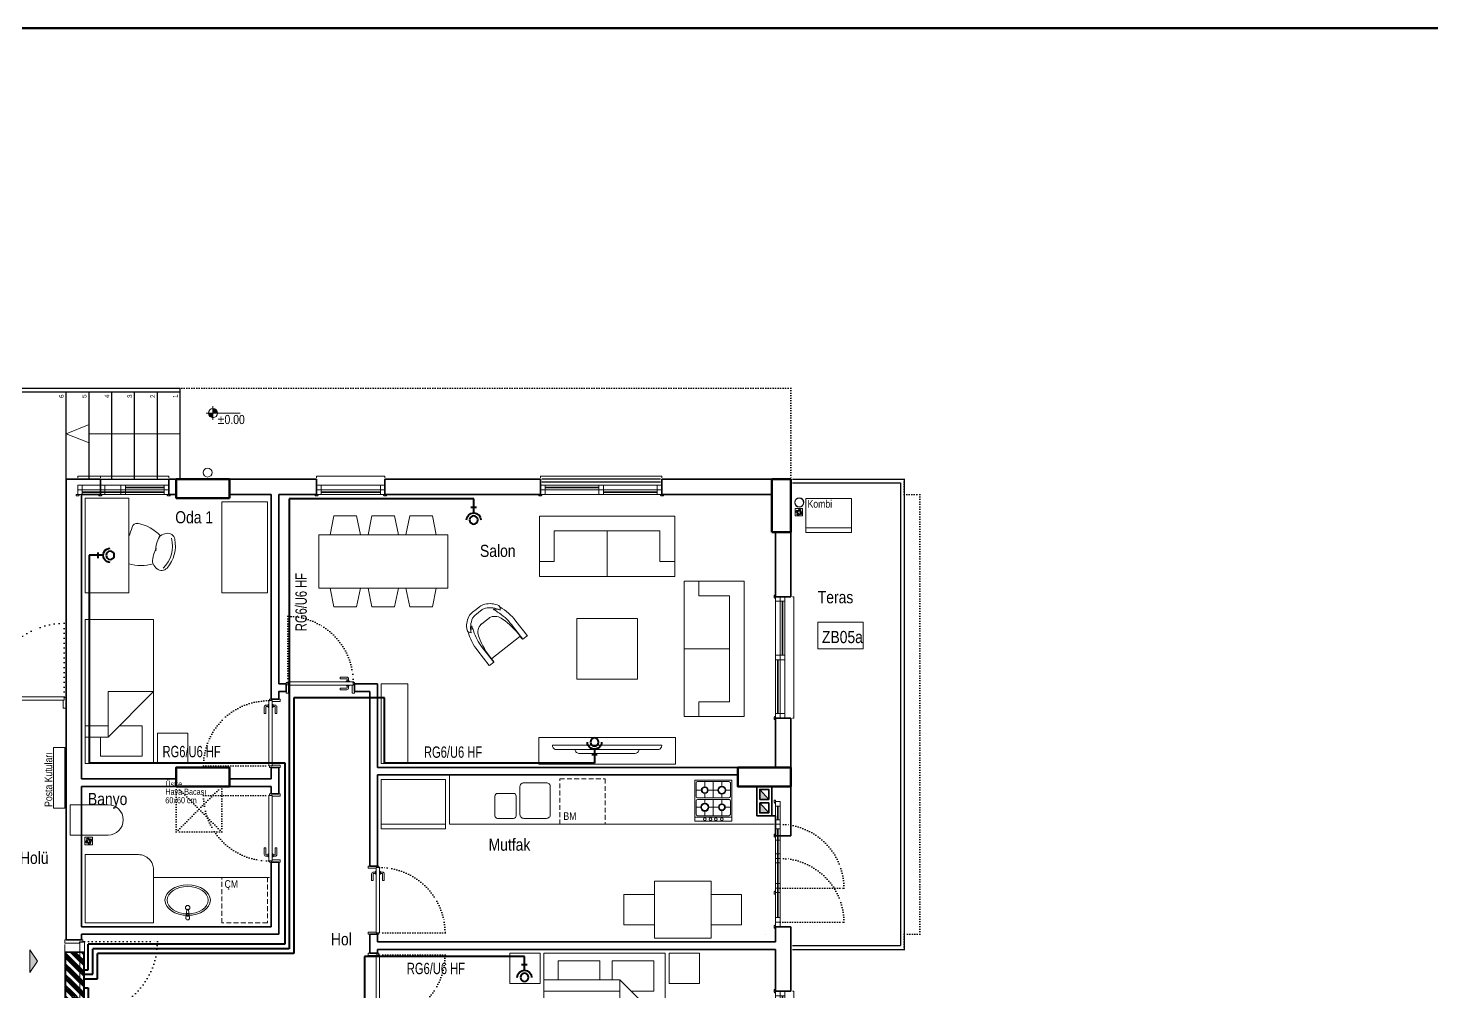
# Model space of a CAD drawing. Header units: millimetres. Extents: x 1852829 to 1882754, y -270850 to -231658.
# Drawn here: x 1858397 to 1860248, y -263465 to -262194 of the extents above; entities that cross this region are included whole.
import ezdxf
from ezdxf.enums import TextEntityAlignment as Align

# ---------------------------------------------------------------- set-up
doc = ezdxf.new("R2010")
doc.units = ezdxf.units.MM
for name, pattern in [('CONTINOUS', [0]), ('CONTINU', [0]), ('DOT', [0.25, 0, -0.25]), ('izdüşüm arka', [3.175, 0, -3.175]), ('izdüşüm ön', [9.525, 6.35, -3.175])]:
    doc.linetypes.add(name, pattern=pattern)
for name, color, linetype, lineweight in [('a_ba', 6, 'Continuous', 50), ('a_doğrama', 251, 'Continuous', 20), ('a_duvar', 251, 'Continuous', 35), ('a_görünüş', 32, 'Continuous', 25), ('a_görünüş_ince', 8, 'Continuous', 20), ('a_izdüşüm_arka', 251, 'izdüşüm arka', 30), ('a_izdüşüm_ön', 6, 'izdüşüm ön', 9), ('a_not_kot', 251, 'Continuous', 13), ('a_not_mahal', 253, 'Continuous', 5), ('a_not_misc', 144, 'Continuous', 5), ('a_not_text', 7, 'Continuous', 13), ('a_tefriş', 8, 'Continuous', 20), ('a_çerçeve_line', 7, 'Continuous', 50), ('Aydınlatma', 4, 'CONTINOUS', 35), ('m_yib', 65, 'Continuous', 20), ('Priz', 6, 'CONTINOUS', 40), ('Telefon', 2, 'CONTINOUS', 40), ('Tv', 3, 'CONTINOUS', 40)]:
    doc.layers.add(name, color=color, linetype=linetype, lineweight=lineweight)
doc.styles.add('Grupcad', font='arial.ttf', dxfattribs={"width": 0.7})
doc.styles.get("Standard").update_dxf_attribs({"font": 'ARIALN.TTF'})

# ---------------------------------------------------------------- blocks, each defined once
blk = doc.blocks.new('K1')
at = {"layer": 'a_doğrama', "color": 251}
for points in [[(-17.5, -2.5), (-22, -2.5), (-22, 0), (2, 0), (2, -4), (-17.5, -4), (-17.5, -2.5)], [(-27.5, -93.1), (-25, -93.1)], [(-17.5, -97.5), (-22, -97.5), (-22, -100), (2, -100), (2, -96), (-17.5, -96), (-17.5, -97.5)], [(-14.5, -93.1), (-17, -93.1)]]:
    blk.add_lwpolyline(points, dxfattribs=at)
blk.add_lwpolyline([(-18, -14), (-18, -4), (-18, -3), (-22.5, -3), (-22.5, -2.5), (-22.5, -2), (-24, -2), (-24, -2.5), (-24, -12.5), (-24, -88), (-24, -97.5), (-24, -98), (-22.5, -98), (-22.5, -97.5), (-22.5, -97), (-18, -97), (-18, -96), (-18, -86.5)], close=True, dxfattribs=at)
for points in [[(-25, -91.1), (-27.5, -91.1, -0.414214), (-28, -90.6), (-28, -82.1), (-30, -82.1), (-30, -90.6)], [(-24, -94.1), (-24.5, -94.1, -0.414214), (-25, -93.6), (-25, -90.6, -0.414214), (-24.5, -90.1), (-24, -90.1)], [(-18, -94.1), (-17.5, -94.1, 0.414214), (-17, -93.6), (-17, -90.6, 0.414214), (-17.5, -90.1), (-18, -90.1)], [(-17, -91.1), (-14.5, -91.1, 0.414214), (-14, -90.6), (-14, -82.1), (-12, -82.1), (-12, -90.6)]]:
    blk.add_lwpolyline(points, format="xyb", dxfattribs=at)
for centre, start, end in [((-27.5, -90.6), 180, 270), ((-14.5, -90.6), 270, 0)]:
    blk.add_arc(centre, 2.5, start, end, dxfattribs=at)
at = {"layer": 'a_görünüş_ince', "color": 251}
blk.add_line((2, -6), (2, -94), dxfattribs=at)
at = {"layer": 'a_izdüşüm_arka', "color": 251, "linetype": 'DOT', "ltscale": 20}
blk.add_line((-24, -2), (-120, -2), dxfattribs=at)
blk.add_arc((-24, -2), 96, 180, 270, dxfattribs=at)
blk = doc.blocks.new('K2')
at = {"layer": 'a_doğrama', "color": 251, "linetype": 'Continuous'}
for p, q in [((-13, 88.1), (-13, 1.9)), ((-13, 88.1), (-8.5, 88.1)), ((-12, 90), (-12, 88.1)), ((-12, 90), (-10, 90)), ((-8.5, 88.1), (-8.5, 1.9)), ((-13, 1.9), (-8.5, 1.9)), ((-12, 0), (-12, 1.9)), ((-12, 0), (-10, 0))]:
    blk.add_line(p, q, dxfattribs=at)
at = {"layer": 'a_doğrama', "color": 251}
for points in [[(-14, 80.1), (-16.5, 80.1, 0.414214), (-17, 79.6), (-17, 71.1), (-19, 71.1), (-19, 79.6)], [(-13, 83.1), (-13.5, 83.1, 0.414214), (-14, 82.6), (-14, 79.6, 0.414214), (-13.5, 79.1), (-13, 79.1)], [(-8.5, 83.1), (-8, 83.1, -0.414214), (-7.5, 82.6), (-7.5, 79.6, -0.414214), (-8, 79.1), (-8.5, 79.1)], [(-7.5, 80.1), (-5, 80.1, -0.414214), (-4.5, 79.6), (-4.5, 71.1), (-2.5, 71.1), (-2.5, 79.6)]]:
    blk.add_lwpolyline(points, format="xyb", dxfattribs=at)
for points in [[(-16.5, 82.1), (-14, 82.1)], [(-5, 82.1), (-7.5, 82.1)]]:
    blk.add_lwpolyline(points, dxfattribs=at)
at = {"layer": 'a_doğrama', "color": 251, "linetype": 'Continuous'}
for points in [[(0, 90), (2, 90), (2, 87), (-8.5, 87)], [(0, 0), (2, 0), (2, 3), (-8.5, 3)]]:
    blk.add_lwpolyline(points, dxfattribs=at)
at = {"layer": 'a_doğrama', "color": 251}
for centre, start, end in [((-16.5, 79.6), 90, 180), ((-5, 79.6), 0, 90)]:
    blk.add_arc(centre, 2.5, start, end, dxfattribs=at)
at = {"layer": 'a_izdüşüm_arka', "color": 251}
blk.add_lwpolyline([(-99.2, 1.9), (-13, 1.9)], dxfattribs=at)
blk.add_arc((-13, 1.9), 86.2, 90, 180, dxfattribs=at)
blk = doc.blocks.new('klozet')
at = {"layer": 'a_tefriş'}
blk.add_line((20, 0), (-20, 0), dxfattribs=at)
for points in [[(-20, 0), (-20, -15), (20, -15), (20, 0)], [(-20, -50), (-20, -15)], [(20, -50), (20, -15)]]:
    blk.add_lwpolyline(points, dxfattribs=at)
blk.add_arc((0, -50), 20, 180, 360, dxfattribs=at)
blk = doc.blocks.new('kapı_c_blok')
at = {"layer": 'a_doğrama', "linetype": 'Continuous'}
for p, q in [((5, 14), (7.9, 14)), ((5, 14), (5, 12)), ((54.9, 15), (7.9, 15)), ((7.9, 15), (7.9, 10.5)), ((54.9, 10.5), (7.9, 10.5)), ((54.9, 15), (54.9, 10.5)), ((55.1, 15), (152.1, 15)), ((55.1, 15), (55.1, 10.5)), ((55.1, 10.5), (152.1, 10.5)), ((152.1, 15), (152.1, 10.5)), ((155, 14), (152.1, 14)), ((155, 14), (155, 12))]:
    blk.add_line(p, q, dxfattribs=at)
at = {"layer": 'a_doğrama'}
for points in [[(47.1, 16), (47.1, 18.5, 0.414214), (46.6, 19), (38.1, 19), (38.1, 21), (46.6, 21)], [(62.9, 16), (62.9, 18.5, -0.414214), (63.4, 19), (71.9, 19), (71.9, 21), (63.4, 21)], [(47.1, 9.5), (47.1, 7, -0.414214), (46.6, 6.5), (38.1, 6.5), (38.1, 4.5), (46.6, 4.5)], [(50.1, 15), (50.1, 15.5, 0.414214), (49.6, 16), (46.6, 16, 0.414214), (46.1, 15.5), (46.1, 15)], [(50.1, 10.5), (50.1, 10, -0.414214), (49.6, 9.5), (46.6, 9.5, -0.414214), (46.1, 10), (46.1, 10.5)], [(59.9, 15), (59.9, 15.5, -0.414214), (60.4, 16), (63.4, 16, -0.414214), (63.9, 15.5), (63.9, 15)], [(59.9, 10.5), (59.9, 10, 0.414214), (60.4, 9.5), (63.4, 9.5, 0.414214), (63.9, 10), (63.9, 10.5)], [(62.9, 9.5), (62.9, 7, 0.414214), (63.4, 6.5), (71.9, 6.5), (71.9, 4.5), (63.4, 4.5)]]:
    blk.add_lwpolyline(points, format="xyb", dxfattribs=at)
at = {"layer": 'a_doğrama', "linetype": 'Continuous'}
for points in [[(5, 2), (5, 0), (9, 0), (9, 10.5)], [(155, 2), (155, 0), (151, 0), (151, 10.5)]]:
    blk.add_lwpolyline(points, dxfattribs=at)
at = {"layer": 'a_doğrama'}
for points in [[(49.1, 18.5), (49.1, 16)], [(49.1, 7), (49.1, 9.5)], [(60.9, 18.5), (60.9, 16)], [(60.9, 7), (60.9, 9.5)]]:
    blk.add_lwpolyline(points, dxfattribs=at)
for centre, start, end in [((46.6, 18.5), 359.9992, 89.9992), ((63.4, 18.5), 90.0008, 180.0008), ((46.6, 7), 269.9992, 359.9992), ((63.4, 7), 180.0008, 270.0008)]:
    blk.add_arc(centre, 2.5, start, end, dxfattribs=at)
at = {"layer": 'a_izdüşüm_arka', "ltscale": 2}
for points in [[(152.1, 15), (152.1, 112)], [(7.9, 15), (7.9, 62)]]:
    blk.add_lwpolyline(points, dxfattribs=at)
for centre, radius, start, end in [((152.2, 14.9), 97.1, 90.0857, 179.918), ((7.9, 15), 47, 359.9985, 90)]:
    blk.add_arc(centre, radius, start, end, dxfattribs=at)
blk = doc.blocks.new('160p')
at = {"layer": 'a_doğrama', "color": 251}
for points in [[(-6, -6), (-6, 0), (-12, 0), (-12, -6)], [(0, -6), (0, 0), (-6, 0), (-6, -6)], [(-6, -83), (-6, -77), (-12, -77), (-12, -83)], [(0, -83), (0, -77), (-6, -77), (-6, -83)], [(-6, -160), (-6, -154), (-12, -154), (-12, -160)], [(0, -160), (0, -154), (-6, -154), (-6, -160)]]:
    blk.add_lwpolyline(points, close=True, dxfattribs=at)
for points in [[(2, -1), (2, 2), (0, 2), (0, -2), (1, -2), (2, -1)], [(-9.5, -6), (-9.5, -77)], [(-8.5, -6), (-8.5, -77)], [(-3.5, -83), (-3.5, -154)], [(-2.5, -83), (-2.5, -154)], [(2, -159), (2, -162), (0, -162), (0, -158), (1, -158), (2, -159)]]:
    blk.add_lwpolyline(points, dxfattribs=at)
at = {"layer": 'a_görünüş_ince', "color": 251}
for points in [[(-22, -160), (-24, -160), (-24, 0), (-22, 0)], [(-12, -77), (-12, -6)], [(-6, -77), (-6, -6)], [(-6, -77), (-6, -6)], [(0, -77), (0, -6)], [(-12, -154), (-12, -83)], [(-6, -154), (-6, -83)], [(-6, -154), (-6, -83)], [(0, -154), (0, -83)]]:
    blk.add_lwpolyline(points, dxfattribs=at)
blk = doc.blocks.new('kapı_120_c_blok')
at = {"layer": 'a_doğrama', "color": 251}
for points in [[(-2, 119), (-2, 122), (0, 122), (0, 118), (-1, 118), (-2, 119)], [(2.5, 114), (2.5, 96)], [(3.5, 114), (3.5, 96)], [(2.5, 84), (2.5, 12)], [(3.5, 84), (3.5, 12)], [(-2, 1), (-2, -2), (0, -2), (0, 2), (-1, 2), (-2, 1)]]:
    blk.add_lwpolyline(points, dxfattribs=at)
for points in [[(0, 114), (6, 114), (6, 120), (0, 120)], [(0, 90), (6, 90), (6, 96), (0, 96)], [(0, 84), (6, 84), (6, 90), (0, 90)], [(0, 6), (6, 6), (6, 12), (0, 12)], [(0, 0), (6, 0), (6, 6), (0, 6)]]:
    blk.add_lwpolyline(points, close=True, dxfattribs=at)
at = {"layer": 'a_görünüş_ince', "color": 251}
for points in [[(0, 114), (0, 96)], [(6, 114), (6, 96)], [(0, 84), (0, 12)], [(6, 84), (6, 12)]]:
    blk.add_lwpolyline(points, dxfattribs=at)
at = {"layer": 'a_izdüşüm_arka', "color": 251}
blk.add_lwpolyline([(6, 6), (90, 6)], dxfattribs=at)
blk.add_arc((6, 6), 84, 0, 90, dxfattribs=at)
blk = doc.blocks.new('90_p_c_blok')
at = {"layer": 'a_doğrama'}
for points in [[(1, 2), (-2, 2), (-2, 0), (2, 0), (2, 1), (1, 2)], [(89, 2), (92, 2), (92, 0), (88, 0), (88, 1), (89, 2)], [(84, -2.5), (6, -2.5)], [(84, -3.5), (6, -3.5)]]:
    blk.add_lwpolyline(points, dxfattribs=at)
for points in [[(0, 0), (6, 0), (6, -6), (0, -6)], [(0, -6), (6, -6), (6, -12), (0, -12)], [(84, 0), (90, 0), (90, -6), (84, -6)], [(84, -6), (90, -6), (90, -12), (84, -12)]]:
    blk.add_lwpolyline(points, close=True, dxfattribs=at)
at = {"layer": 'a_görünüş_ince'}
for points in [[(6, 0), (84, 0)], [(6, -6), (84, -6)], [(6, -6), (84, -6)], [(6, -12), (84, -12)], [(0, -22), (0, -24), (90, -24), (90, -22)]]:
    blk.add_lwpolyline(points, dxfattribs=at)
blk = doc.blocks.new('baca_şönt')
at = {"layer": 'a_duvar'}
h = blk.add_hatch(color=256, dxfattribs=at)
h.dxf.hatch_style = 1
h.paths.add_polyline_path([(21.5, -5), (21.5, -17), (35, -17)])
h.paths.add_polyline_path([(4, -5), (4, -17), (17.5, -17)])
for p, q in [((4, -5), (17.5, -17)), ((17.5, -5), (17.5, -17)), ((21.5, -5), (21.5, -17)), ((21.5, -5), (35, -17))]:
    blk.add_line(p, q, dxfattribs=at)
blk.add_lwpolyline([(0, -21), (39, -21), (39, -1), (0, -1)], close=True, dxfattribs=at)
for points in [[(17.5, -5), (4, -5), (4, -17), (17.5, -17)], [(21.5, -17), (35, -17), (35, -5), (21.5, -5)]]:
    blk.add_lwpolyline(points, dxfattribs=at)
blk = doc.blocks.new('tefriş_koltuk_202x90')
at = {"layer": 'a_tefriş'}
for p, q in [((0, -90), (0, -22)), ((-79, -68), (-101, -68)), ((79, -68), (101, -68))]:
    blk.add_line(p, q, dxfattribs=at)
for points in [[(101, -90), (101, 0), (-101, 0), (-101, -90), (101, -90)], [(79, -68), (79, -22), (-79, -22), (-79, -68)]]:
    blk.add_lwpolyline(points, dxfattribs=at)
blk = doc.blocks.new('tefirş_tv')
at = {"layer": 'a_tefriş'}
for points in [[(60, 4), (60, 5, 0.414214), (55, 10), (-55, 10, 0.414214), (-60, 5), (-60, 4)], [(35, 10), (35, 10, 0.414214), (30, 15), (-30, 15, 0.414214), (-35, 10), (-35, 10)]]:
    blk.add_lwpolyline(points, format="xyb", close=True, dxfattribs=at)
blk = doc.blocks.new('berjer')
at = {"layer": 'a_tefriş'}
for p, q in [((-45.1, 45.1), (-49.5, 40.8)), ((-41.4, 41.4), (-45.7, 37.1)), ((-45.1, 45.1), (-40.8, 49.5)), ((-41.4, 41.4), (-37.1, 45.7)), ((-31.3, 31.3), (-35.8, 26.8)), ((-31.3, 31.3), (-26.8, 35.8)), ((21, 13.6), (3.6, 31)), ((26.1, 19), (8.8, 36.2)), ((26.1, 18.7), (21, 13.6)), ((0, 0), (-16.6, -16.6)), ((0, 0), (16.6, 16.6)), ((-19, -26.1), (-36.2, -8.8)), ((-13.6, -21), (-31, -3.6)), ((-18.7, -26.1), (-13.6, -21))]:
    blk.add_line(p, q, dxfattribs=at)
for centre, radius, start, end in [((-38.5, 29.8), 15.5, 135, 162.0844), ((-38.5, 29.8), 10.2, 135, 162.0844), ((-29.8, 38.5), 15.5, 107.9156, 135), ((-29.8, 38.5), 10.2, 107.9156, 135), ((-25, 27.7), 27.3, 71.2858, 110.6993), ((-23.7, 18.5), 31.1, 71.4354, 107.3961), ((-21, 30), 8.21, 117.4936, 135.1057), ((-17.5, 23.2), 15.9, 57.4112, 117.4936), ((-18.6, 23.9), 24.6, 78.6027, 99.5819), ((18.9, 123.1), 85.7, 240.9454, 245.5445), ((-45.7, -18.5), 69.9, 45.0971, 65.3824), ((-19.2, 48.9), 5.5, 350.3156, 56.9936), ((-44.9, -17.5), 76, 45, 66.6891), ((-27.4, 24.8), 27.6, 159.0996, 198.2964), ((-18.2, 23.5), 31.5, 162.3914, 198.167), ((-23.4, 18.3), 25.2, 169.88, 190.627), ((-123.1, -18.9), 85.7, 24.4555, 29.0546), ((-23.2, 17.5), 15.9, 152.5064, 212.5888), ((-30, 21), 8.21, 134.8943, 152.5064), ((-53.9, -49.3), 97, 43.332, 62.3787), ((26, 18.9), 0.2, 315, 45), ((-49, 19.1), 5.5, 213.0064, 279.6844), ((17.5, 44.9), 76, 203.7042, 225), ((18.5, 45.7), 69.9, 204.6176, 224.9029), ((49.3, 53.9), 97, 207.6213, 226.668), ((16.4, 16.9), 0.4, 315, 46.0366), ((110.8, 118.5), 138.4, 227.0869, 229.3484), ((20.8, 13.7), 0.2, 229.3484, 315), ((-16.9, -16.4), 0.4, 223.9634, 315), ((-118.5, -110.8), 138.4, 40.6516, 42.9131), ((-18.9, -26), 0.2, 225, 315), ((-13.7, -20.8), 0.2, 315, 40.6516)]:
    blk.add_arc(centre, radius, start, end, dxfattribs=at)
blk = doc.blocks.new('A$C2A0A03CE')
at = {"layer": 'a_tefriş'}
for p, q in [((-54, -24.3), (-54, 24.3)), ((-54, 24.3), (0, 24.3)), ((-48.6, 24.3), (-48.6, -24.3)), ((-46.8, 20.7), (-46.8, -20.7)), ((-27, 22.5), (-45, 22.5)), ((-35.6, 22.5), (-35.6, 15.7)), ((-25.2, -20.7), (-25.2, 20.7)), ((-23.4, -20.7), (-23.4, 20.7)), ((-21.6, 22.5), (-3.6, 22.5)), ((-13.1, 22.5), (-13.1, 14.8)), ((-1.8, 20.7), (-1.8, -20.7)), ((0, -24.3), (0, 24.3)), ((-40, 11.2), (-46.8, 11.2)), ((-25.2, 0), (-46.8, 0)), ((-35.6, 6.8), (-35.6, -7.7)), ((-25.2, 11.2), (-31, 11.2)), ((-16.6, 11.2), (-23.4, 11.2)), ((-1.8, 0), (-23.4, 0)), ((-13.1, 7.7), (-13.1, -6.8)), ((-1.8, 11.2), (-9.4, 11.2)), ((-39.1, -11.3), (-46.8, -11.3)), ((-35.6, -14.9), (-35.6, -22.5)), ((-25.2, -11.3), (-31.9, -11.3)), ((-17.5, -11.3), (-23.4, -11.3)), ((-13.1, -15.7), (-13.1, -22.5)), ((-1.8, -11.3), (-8.5, -11.3)), ((-54, -24.3), (0, -24.3)), ((-45, -22.5), (-27, -22.5)), ((-3.6, -22.5), (-21.6, -22.5))]:
    blk.add_line(p, q, dxfattribs=at)
for centre, radius in [((-51.4, 11.2), 1.8), ((-51.4, 3.7), 1.8), ((-35.6, 11.2), 5.4), ((-35.6, 11.2), 4.5), ((-13.1, 11.2), 4.5), ((-13.1, 11.2), 3.6), ((-51.4, -3.5), 1.8), ((-51.4, -11.3), 1.8), ((-35.6, -11.3), 4.5), ((-35.6, -11.3), 3.6), ((-13.1, -11.3), 5.4), ((-13.1, -11.3), 4.5)]:
    blk.add_circle(centre, radius, dxfattribs=at)
for centre, start, end in [((-45, 20.7), 90, 180), ((-27, 20.7), 0, 90), ((-21.6, 20.7), 90, 180), ((-3.6, 20.7), 0, 90), ((-45, -20.7), 180, 270), ((-27, -20.7), 270, 0), ((-21.6, -20.7), 180, 270), ((-3.6, -20.7), 270, 0)]:
    blk.add_arc(centre, 1.8, start, end, dxfattribs=at)
blk = doc.blocks.new('tefriş_yatak_çift')
at = {"layer": 'a_tefriş'}
for points in [[(-85, -5), (-85, -45), (-125, -45), (-125, -5)], [(80, -195), (80, -5), (-80, -5), (-80, -195)], [(85, -5), (85, -45), (125, -45), (125, -5)]]:
    blk.add_lwpolyline(points, close=True, dxfattribs=at)
for points in [[(-6.3, -40), (-6.3, -15), (-61.3, -15), (-61.3, -40)], [(35, -55), (65, -55), (65, -15), (10, -15), (10, -40)], [(-80, -40), (20, -40), (80, -100), (20, -100), (20, -40)], [(-80, -55), (20, -55)]]:
    blk.add_lwpolyline(points, dxfattribs=at)
blk = doc.blocks.new('tefriş_yatak tek')
at = {"layer": 'a_tefriş'}
for points in [[(0, -0.45), (-1.9, -0.45), (-1.9, 0.45), (0, 0.45)], [(-1.9, -0.5), (-1.5, -0.5), (-1.5, -0.9), (-1.9, -0.9)]]:
    blk.add_lwpolyline(points, close=True, dxfattribs=at)
for points in [[(-1.55, 0.45), (-1.55, 0.15), (-0.95, -0.45), (-0.95, 0.15), (-1.55, 0.15)], [(-1.4, 0.45), (-1.4, 0.15)], [(-1.4, 0), (-1.4, -0.3), (-1.8, -0.3), (-1.8, 0.25), (-1.55, 0.25)]]:
    blk.add_lwpolyline(points, dxfattribs=at)
blk = doc.blocks.new('tefriş_sandalye')
at = {"layer": 'a_tefriş'}
blk.add_line((0, -18), (0, 18), dxfattribs=at)
at = {"layer": 'a_tefriş', "extrusion": (0, 0, -1)}
for centre, major_axis, start_param, end_param in [((16, -34.3), (38.7, 38.7), 5.200723, 5.79406), ((48.7, 10.5), (13, -13), 2.7784, 3.245118), ((43.2, 17.3), (6.76, 6.76), 4.815914, 6.34704), ((16.9, -5.5), (28.8, 28.8), 6.26556, 7.321949), ((16.9, -5.5), (28.8, 28.8), 6.26556, 7.321949), ((17, -5.7), (31.4, -31.4), -1.506941, -0.587454), ((62.1, 15.1), (21.8, -21.8), 1.757107, 2.385975), ((62.1, 15.1), (21.8, -21.8), 1.757107, 2.385975), ((48.7, 10.5), (13, -13), 2.664537, 2.7784), ((48.7, 10.5), (13, -13), 2.664537, 2.7784), ((66.5, -1.2), (21.8, -21.8), 1.802816, 2.431683), ((66.5, -1.2), (21.8, -21.8), 1.802816, 2.431683), ((-154, -79.7), (117.3, -117.3), -1.166716, -1.087708), ((52.6, -3.9), (13, -13), 1.410391, 1.524253), ((52.6, -3.9), (13, -13), 1.410391, 1.524253), ((51.2, -12.6), (6.76, -6.76), -0.587454, 0.943672), ((11.1, -28.2), (4.99, -4.99), 0.687369, 2.053884), ((1.8, 18.5), (38.7, -38.7), -0.034473, 0.601946), ((52.6, -3.9), (13, 13), 2.514469, 2.981187)]:
    blk.add_ellipse(centre, major_axis=major_axis, ratio=1, start_param=start_param, end_param=end_param, dxfattribs=at)
blk = doc.blocks.new('tefriş_süzgeç')
at = {"layer": 'a_tefriş'}
for p, q in [((5, 0), (-5, 0)), ((-5, 0), (-5, -10)), ((5, -10), (5, 0)), ((-5, -10), (5, -10)), ((-3.6, -5.1), (-4.1, -5.1)), ((-2.6, -5.1), (-3.1, -5.1)), ((-2.5, -2.5), (-2.9, -2.2)), ((-2.6, -7.6), (-2.9, -7.9)), ((-2, -3.3), (-2.3, -3)), ((-1.9, -6.9), (-2.2, -7.2)), ((-1.6, -5.1), (-2.1, -5.1)), ((-1.2, -3.9), (-1.5, -3.6)), ((-1.2, -6.2), (-1.5, -6.5)), ((-0.2, -2.5), (-0.2, -2)), ((-0.1, -1.5), (-0.1, -1)), ((-0.1, -3), (-0.1, -3.5)), ((-0.1, -6.6), (-0.1, -7.1)), ((-0.1, -7.6), (-0.1, -8.1)), ((-0.1, -8.6), (-0.1, -9.1)), ((1, -4), (1.4, -3.6)), ((1.1, -6.2), (1.4, -6.5)), ((1.5, -5.1), (2, -5.1)), ((1.7, -3.3), (2.1, -2.9)), ((1.8, -6.9), (2.1, -7.2)), ((2.5, -2.5), (2.8, -2.2)), ((2.5, -5.1), (3, -5.1)), ((2.5, -7.5), (2.8, -7.9)), ((3.5, -5.1), (4, -5.1))]:
    blk.add_line(p, q, dxfattribs=at)
for centre, radius, start, end in [((-0.1, -5.1), 4.06, 134.2896, 180), ((-0.1, -5.1), 3.56, 134.2896, 180), ((-0.1, -5.1), 3.06, 180, 225), ((-0.1, -5.1), 4.06, 225, 270), ((-0.1, -5.1), 2.56, 180, 225), ((-0.1, -5.1), 3.56, 225, 270), ((-0.4, -4.4), 2.4, 84.5943, 143.2016), ((-0.1, -5.1), 2.06, 134.2896, 180), ((-0.1, -5), 2.44, 90.343, 138.1212), ((-0.1, -5.1), 1.56, 134.2896, 180), ((-0.1, -5.1), 2.06, 225, 270), ((-0.1, -5.1), 1.56, 225, 270), ((-0.1, -5.1), 4.06, 45, 90), ((-0.1, -5.1), 3.56, 45, 90), ((-0.1, -5.1), 2.06, 45, 90), ((-0.1, -5.1), 1.56, 45, 90), ((-0.1, -5.1), 2.56, 270, 315.7104), ((-0.1, -5.1), 3.06, 270, 315.7104), ((-0.1, -5.1), 1.56, 314.2896, 360), ((-0.1, -5.1), 2.06, 314.2896, 360), ((-0.1, -5.1), 2.56, 360, 45), ((-0.1, -5.1), 3.06, 360, 45), ((-0.1, -5.1), 3.56, 314.2896, 360), ((-0.1, -5.1), 4.06, 314.2896, 360)]:
    blk.add_arc(centre, radius, start, end, dxfattribs=at)
blk = doc.blocks.new('sembol_kot')
at = {"layer": 'a_not_kot'}
for points in [[(0, 10), (0, 0), (10, 0, 0.414214)], [(0, 0), (-10, 0, 0.414214), (0, -10)]]:
    blk.add_hatch(color=256, dxfattribs=at).paths.add_polyline_path(points)
for p, q in [((0, 15), (0, -15)), ((-15, 0), (60, 0))]:
    blk.add_line(p, q, dxfattribs=at)
blk.add_circle((0, 0), 10, dxfattribs=at)
blk = doc.blocks.new('120_p_c_blok')
at = {"layer": 'a_doğrama'}
for points in [[(1, 2), (-2, 2), (-2, 0), (2, 0), (2, 1), (1, 2)], [(119, 2), (122, 2), (122, 0), (118, 0), (118, 1), (119, 2)], [(57, -2.5), (6, -2.5)], [(57, -3.5), (6, -3.5)], [(114, -8.5), (63, -8.5)], [(114, -9.5), (63, -9.5)]]:
    blk.add_lwpolyline(points, dxfattribs=at)
for points in [[(0, 0), (6, 0), (6, -6), (0, -6)], [(57, 0), (63, 0), (63, -6), (57, -6)], [(114, 0), (120, 0), (120, -6), (114, -6)], [(0, -6), (6, -6), (6, -12), (0, -12)], [(57, -6), (63, -6), (63, -12), (57, -12)], [(114, -6), (120, -6), (120, -12), (114, -12)]]:
    blk.add_lwpolyline(points, close=True, dxfattribs=at)
at = {"layer": 'a_görünüş_ince'}
for points in [[(6, 0), (57, 0)], [(63, 0), (114, 0)], [(6, -6), (57, -6)], [(6, -6), (57, -6)], [(6, -12), (57, -12)], [(63, -6), (114, -6)], [(63, -6), (114, -6)], [(63, -12), (114, -12)], [(0, -22), (0, -24), (120, -24), (120, -22)]]:
    blk.add_lwpolyline(points, dxfattribs=at)
blk = doc.blocks.new('ZayıfAkımPanosu')
at = {"layer": 'Priz'}
h = blk.add_hatch(dxfattribs=at)
h.set_pattern_fill('GOST_GROUND', color=256)
h.set_pattern_definition([(45, (-1866208.597, 256590.195), (14.142135624, 0), [20]), (45, (-1866205.597, 256590.195), (14.142135624, 0), [20]), (45, (-1866202.597, 256590.195), (14.142135624, 0), [20])])
h.paths.add_polyline_path([(11.9, 41.5), (-11.9, 41.5), (-11.9, -41.5), (11.9, -41.5)])
at = {"layer": 'Aydınlatma', "color": 2, "linetype": 'CONTINU'}
blk.add_lwpolyline([(-11.9, 41.5), (11.9, 41.5), (11.9, -41.5), (-11.9, -41.5)], close=True, dxfattribs=at)
blk.add_lwpolyline([(-11.9, 41.5), (11.9, 41.5), (11.9, -41.5), (-11.9, -41.5)], close=True, dxfattribs=at)
blk.add_lwpolyline([(-11.9, 41.5), (11.9, 41.5), (11.9, -41.5), (-11.9, -41.5)], close=True, dxfattribs=at)
blk.add_lwpolyline([(-11.9, 41.5), (11.9, 41.5), (11.9, -41.5), (-11.9, -41.5)], close=True, dxfattribs=at)
blk.add_lwpolyline([(-11.9, 41.5), (11.9, 41.5), (11.9, -41.5), (-11.9, -41.5)], close=True, dxfattribs=at)
at = {"layer": 'Aydınlatma', "color": 6, "linetype": 'CONTINU'}
blk.add_lwpolyline([(-11.9, 41.5), (11.9, 41.5), (11.9, -41.5), (-11.9, -41.5)], close=True, dxfattribs=at)
blk = doc.blocks.new('Tv Prz')
at = {"layer": 'Tv', "linetype": 'CONTINU'}
for p, q in [((3.6, 11.4), (-3.7, 11.4)), ((0, 18.3), (0, 11.4)), ((0, 11.4), (0, 0))]:
    blk.add_line(p, q, dxfattribs=at)
blk.add_circle((0, 27.7), 5.4, dxfattribs=at)
blk.add_arc((0, 27.7), 9.4, 180.1856, 0.1856, dxfattribs=at)

msp = doc.modelspace()

# ---------------------------------------------------------------- hatches: boundary and pattern name
at = {"layer": 'a_not_misc'}
h = msp.add_hatch(color=256, dxfattribs=at)
h.dxf.hatch_style = 1
h.paths.add_polyline_path([(1858399.7, -263408.9), (1858409.7, -263423.9), (1858399.7, -263438.9)])

# ---------------------------------------------------------------- linework, layer by layer
at = {"layer": 'a_ba', "color": 253}
for points in [[(1858662.7, -262813.5), (1858662.7, -262788.5), (1858592.7, -262788.5), (1858592.7, -262813.5)], [(1859377.7, -262858.5), (1859402.7, -262858.5), (1859402.7, -262788.5), (1859377.7, -262788.5)], [(1858662.7, -263193.5), (1858662.7, -263168.5), (1858592.7, -263168.5), (1858592.7, -263193.5)], [(1859332.7, -263168.5), (1859332.7, -263193.5), (1859402.7, -263193.5), (1859402.7, -263168.5)]]:
    msp.add_lwpolyline(points, close=True, dxfattribs=at)
at = {"layer": 'a_duvar'}
for p, q in [((1858492.7, -262788.5), (1858447.7, -262788.5)), ((1858447.7, -263078.5), (1858447.7, -262788.5)), ((1858777.7, -262788.5), (1858582.7, -262788.5)), ((1858777.7, -262788.5), (1858777.7, -262808.5)), ((1859072.7, -262788.5), (1858867.7, -262788.5)), ((1858867.7, -262788.5), (1858867.7, -262808.5)), ((1859072.7, -262788.5), (1859072.7, -262808.5)), ((1859402.7, -262788.5), (1859232.7, -262788.5)), ((1859232.7, -262788.5), (1859232.7, -262808.5)), ((1859402.7, -262808.5), (1859402.7, -262788.5)), ((1858467.7, -262808.5), (1858492.7, -262808.5)), ((1858467.7, -263183.5), (1858467.7, -262808.5)), ((1858582.7, -262808.5), (1858592.7, -262808.5)), ((1858662.7, -262808.5), (1858717.7, -262808.5)), ((1858717.7, -262808.5), (1858717.7, -263078.5)), ((1858727.7, -263058.5), (1858727.7, -262808.5)), ((1858727.7, -262808.5), (1858777.7, -262808.5)), ((1858867.7, -262808.5), (1859072.7, -262808.5)), ((1859232.7, -262808.5), (1859377.7, -262808.5)), ((1859402.7, -262808.5), (1859402.7, -262808.5)), ((1859402.7, -262943.5), (1859402.7, -262808.5)), ((1859382.7, -262858.5), (1859382.7, -262943.5)), ((1858827.7, -263058.5), (1858857.7, -263058.5)), ((1858847.7, -263068.5), (1858827.7, -263068.5)), ((1858847.7, -263068.5), (1858847.7, -263298.5)), ((1858857.7, -263168.5), (1858857.7, -263058.5)), ((1858447.7, -263396), (1858447.7, -263088.5)), ((1859382.7, -263103.5), (1859382.7, -263168.5)), ((1859402.7, -263258.5), (1859402.7, -263103.5)), ((1858717.7, -263168.5), (1858717.7, -263183.5)), ((1858727.7, -263203.5), (1858727.7, -263168.5)), ((1859382.7, -263168.5), (1858857.7, -263168.5)), ((1858592.7, -263183.5), (1858467.7, -263183.5)), ((1858717.7, -263183.5), (1858662.7, -263183.5)), ((1858857.7, -263178.5), (1859332.7, -263178.5)), ((1858857.7, -263298.5), (1858857.7, -263178.5)), ((1858467.7, -263193.5), (1858592.7, -263193.5)), ((1858467.7, -263378.5), (1858467.7, -263193.5)), ((1858592.7, -263193.5), (1858717.7, -263193.5)), ((1858717.7, -263193.5), (1858717.7, -263203.5)), ((1859382.7, -263232.5), (1859382.7, -263258.5)), ((1858717.7, -263293.5), (1858717.7, -263378.5)), ((1858727.7, -263388.5), (1858727.7, -263293.5)), ((1858717.7, -263378.5), (1858467.7, -263378.5)), ((1858467.7, -263388.5), (1858727.7, -263388.5)), ((1858467.7, -263396), (1858467.7, -263388.5)), ((1858847.7, -263388.5), (1858847.7, -263413.5)), ((1858857.7, -263398.5), (1858857.7, -263388.5)), ((1859369.5, -263388.5), (1859369.5, -263388.5)), ((1859382.7, -263378.5), (1859382.7, -263398.5)), ((1859402.7, -263388.5), (1859402.7, -263378.5)), ((1859402.7, -263408.5), (1859402.7, -263388.5)), ((1859382.7, -263398.5), (1858857.7, -263398.5)), ((1858857.7, -263413.5), (1858857.7, -263408.5)), ((1859382.7, -263408.5), (1858857.7, -263408.5)), ((1859382.7, -263408.5), (1859382.7, -263463.5)), ((1859402.7, -263408.5), (1859402.7, -263408.5)), ((1859402.7, -263463.5), (1859402.7, -263408.5)), ((1859382.7, -263463.5), (1859402.7, -263463.5))]:
    msp.add_line(p, q, dxfattribs=at)
for points in [[(1858492.7, -262788.5), (1858492.7, -262808.5)], [(1858582.7, -262788.5), (1858582.7, -262808.5)], [(1859402.7, -262943.5), (1859382.7, -262943.5)], [(1858727.7, -263058.4), (1858737.7, -263058.4), (1858737.7, -263068.5), (1858727.7, -263068.5), (1858727.7, -263078.5)], [(1858827.7, -263058.5), (1858827.7, -263068.5)], [(1858447.7, -263078.5), (1858447.7, -263088.5)], [(1858717.7, -263078.5), (1858727.7, -263078.5)], [(1859402.7, -263103.5), (1859382.7, -263103.5)], [(1858717.7, -263168.5), (1858727.7, -263168.5)], [(1858717.7, -263203.5), (1858727.7, -263203.5)], [(1859377.7, -263232.5), (1859382.7, -263232.5)], [(1859382.7, -263258.5), (1859402.7, -263258.5)], [(1858717.7, -263293.5), (1858727.7, -263293.5)], [(1858847.7, -263298.5), (1858857.7, -263298.5)], [(1858847.7, -263388.5), (1858857.7, -263388.5)], [(1859382.7, -263378.5), (1859402.7, -263378.5)], [(1858467.7, -263396), (1858447.7, -263396)], [(1858847.7, -263413.5), (1858857.7, -263413.5)]]:
    msp.add_lwpolyline(points, dxfattribs=at)
at = {"layer": 'a_görünüş', "color": 251}
for p, q in [((1857053.2, -262668.5), (1858597.7, -262668.5)), ((1857058.2, -262673.5), (1858597.7, -262673.5)), ((1858447.7, -262788.5), (1858597.7, -262788.5))]:
    msp.add_line(p, q, dxfattribs=at)
for points in [[(1858597.7, -262788.5), (1858597.7, -262668.5)], [(1858447.7, -262788.5), (1858447.7, -262673.5)], [(1858477.7, -262788.5), (1858477.7, -262673.5)], [(1858507.7, -262788.5), (1858507.7, -262673.5)], [(1858537.7, -262788.5), (1858537.7, -262673.5)], [(1858567.7, -262788.5), (1858567.7, -262673.5)], [(1859230.7, -262788.5), (1859074.7, -262788.5)], [(1859230.7, -262792.5), (1859074.7, -262792.5)], [(1859404.7, -262788.5), (1859552.3, -262788.5)], [(1859404.7, -262793.5), (1859547.3, -262793.5)], [(1859547.3, -262793.5), (1859547.3, -263403.5)], [(1859552.3, -262788.5), (1859552.3, -263408.5)], [(1859404.7, -263403.5), (1859547.3, -263403.5)], [(1859404.7, -263408.5), (1859552.3, -263408.5)]]:
    msp.add_lwpolyline(points, dxfattribs=at)
at = {"layer": 'a_izdüşüm_arka'}
for p, q in [((1858592.7, -263253.5), (1858592.7, -263193.5)), ((1858652.7, -263193.5), (1858652.7, -263253.5)), ((1858652.7, -263253.5), (1858592.7, -263253.5))]:
    msp.add_line(p, q, dxfattribs=at)
for points in [[(1857322.7, -263408.5), (1857173.2, -263408.5), (1857173.2, -263393.5), (1857173.2, -263388.5), (1857152.7, -263388.5), (1857152.7, -262808.5), (1857173.2, -262808.5), (1857173.2, -262788.5), (1857322.7, -262788.5), (1857322.7, -262668.5), (1859402.7, -262668.5), (1859402.7, -262788.5), (1859552.3, -262788.5), (1859552.3, -262808.5), (1859572.7, -262808.5), (1859572.7, -263388.5), (1859552.3, -263388.5), (1859552.3, -263408.5), (1859402.7, -263408.5)], [(1858592.7, -263253.5), (1858652.7, -263193.5)], [(1858652.7, -263253.5), (1858592.7, -263193.5)]]:
    msp.add_lwpolyline(points, dxfattribs=at)
at = {"layer": 'a_izdüşüm_ön', "color": 251}
for points in [[(1859098.2, -263243.5), (1859098.2, -263183.5), (1859158.2, -263183.5), (1859158.2, -263243.5)], [(1858712.7, -263373.5), (1858652.7, -263373.5), (1858652.7, -263313.5), (1858712.7, -263313.5)]]:
    msp.add_lwpolyline(points, close=True, dxfattribs=at)
at = {"layer": 'a_not_mahal'}
msp.add_lwpolyline([(1859498.2, -262977.1), (1859438.2, -262977.1), (1859438.2, -263012.1), (1859498.2, -263012.1)], close=True, dxfattribs=at)
at = {"layer": 'a_not_misc'}
for points in [[(1858447.7, -262728.5), (1858477.7, -262716.3)], [(1858447.7, -262728.5), (1858477.7, -262740.7)], [(1858477.7, -262728.5), (1858597.7, -262728.5)]]:
    msp.add_lwpolyline(points, dxfattribs=at)
msp.add_lwpolyline([(1858399.7, -263408.9), (1858409.7, -263423.9), (1858399.7, -263438.9), (1858399.7, -263408.9)], close=True, dxfattribs=at)
at = {"layer": 'a_tefriş', "lineweight": 20}
for p, q in [((1859422.6, -262813.8), (1859482.6, -262813.8)), ((1859422.6, -262858.8), (1859422.6, -262813.8)), ((1859482.6, -262813.8), (1859482.6, -262858.8)), ((1859482.6, -262852.8), (1859422.6, -262852.8)), ((1859482.6, -262858.8), (1859422.6, -262858.8))]:
    msp.add_line(p, q, dxfattribs=at)
at = {"layer": 'a_tefriş'}
for p, q in [((1858952.7, -263243.5), (1859380.7, -263243.5)), ((1858562.7, -263313.5), (1858715.7, -263313.5)), ((1858605.6, -263362.8), (1858605.2, -263367)), ((1858606.6, -263356.6), (1858605.9, -263361.9)), ((1858606.4, -263364.5), (1858606.4, -263363)), ((1858609.1, -263364.5), (1858606.4, -263364.5)), ((1858609.5, -263361.9), (1858608.8, -263356.6)), ((1858609.1, -263363), (1858609.1, -263364.5)), ((1858610.2, -263367), (1858609.8, -263362.8))]:
    msp.add_line(p, q, dxfattribs=at)
for points in [[(1858530.1, -262813.5), (1858472.7, -262813.5), (1858472.7, -262938.5), (1858530.1, -262938.5)], [(1858652.7, -262938.5), (1858712.7, -262938.5), (1858712.7, -262818.5), (1858652.7, -262818.5)], [(1858950.4, -262862), (1858780.4, -262862), (1858780.4, -262932), (1858950.4, -262932)], [(1859120.5, -263052.2), (1859200.5, -263052.2), (1859200.5, -262972.2), (1859120.5, -262972.2)], [(1858862.7, -263058.5), (1858897.7, -263058.5), (1858897.7, -263163.5), (1858862.7, -263163.5)], [(1859250.5, -263129.1), (1859250.5, -263164.1), (1859070.5, -263164.1), (1859070.5, -263129.1)], [(1858430.7, -263222.4), (1858445.7, -263222.4), (1858445.7, -263142.4), (1858430.7, -263142.4)], [(1859297.8, -263393.5), (1859297.8, -263318.5), (1859222.8, -263318.5), (1859222.8, -263393.5)], [(1859222.8, -263376), (1859222.8, -263336), (1859182.8, -263336), (1859182.8, -263376)], [(1859337.8, -263376), (1859297.8, -263376), (1859297.8, -263336), (1859337.8, -263336)]]:
    msp.add_lwpolyline(points, close=True, dxfattribs=at)
for points in [[(1858795.4, -262862), (1858800.4, -262837), (1858830.4, -262837), (1858835.4, -262862)], [(1858845.4, -262862), (1858850.4, -262837), (1858880.4, -262837), (1858885.4, -262862)], [(1858895.4, -262862), (1858900.4, -262837), (1858930.4, -262837), (1858935.4, -262862)], [(1858795.4, -262932), (1858800.4, -262957), (1858830.4, -262957), (1858835.4, -262932)], [(1858845.4, -262932), (1858850.4, -262957), (1858880.4, -262957), (1858885.4, -262932)], [(1858895.4, -262932), (1858900.4, -262957), (1858930.4, -262957), (1858935.4, -262932)], [(1858862.7, -263184.5), (1858862.7, -263249.5), (1858947.7, -263249.5), (1858947.7, -263184.5), (1858862.7, -263184.5), (1858862.7, -263243.5), (1858947.7, -263243.5)], [(1858952.7, -263243.5), (1858952.7, -263178.5)]]:
    msp.add_lwpolyline(points, dxfattribs=at)
for points in [[(1859012.7, -263206.3, -0.414214), (1859016.2, -263202.8), (1859037.2, -263202.8, -0.414214), (1859040.7, -263206.3), (1859040.7, -263232.2, -0.414214), (1859037.2, -263235.7), (1859016.2, -263235.7, -0.414214), (1859012.7, -263232.2), (1859012.7, -263206.3)], [(1859045.7, -263193.7, -0.414214), (1859050.7, -263188.7), (1859080.7, -263188.7, -0.414214), (1859085.7, -263193.7), (1859085.7, -263230.7, -0.414214), (1859080.7, -263235.7), (1859050.7, -263235.7, -0.414214), (1859045.7, -263230.7), (1859045.7, -263193.7)]]:
    msp.add_lwpolyline(points, format="xyb", dxfattribs=at)
msp.add_lwpolyline([(1858472.7, -263283.5), (1858542.7, -263283.5, -0.414214), (1858562.7, -263303.5), (1858562.7, -263373.5), (1858472.7, -263373.5)], format="xyb", close=True, dxfattribs=at)
msp.add_circle((1858607.7, -263353.4), 3, dxfattribs=at)
msp.add_circle((1858607.7, -263353.4), 3, dxfattribs=at)
for centre, radius, start, end in [((1858607.7, -263367), 2.5, 180, 0), ((1858607.7, -263363), 2.11, 147.229, 174.8304), ((1858607.7, -263363), 2.11, 32.771, 147.229), ((1858607.7, -263363), 1.36, 0, 180), ((1858607.7, -263356.7), 1.12, 7.1389, 172.8611), ((1858607.7, -263363), 2.11, 5.1696, 32.771)]:
    msp.add_arc(centre, radius, start, end, dxfattribs=at)
at = {"layer": 'a_tefriş', "extrusion": (0, 0, -1)}
for major_axis in [(-30, 0), (-27, 0)]:
    msp.add_ellipse((1858607.7, -263343.5), major_axis=major_axis, ratio=0.666667, dxfattribs=at)
at = {"layer": 'a_çerçeve_line'}
msp.add_lwpolyline([(1872123.9, -265193.7), (1872123.9, -262193.7), (1853005.4, -262193.7), (1853005.4, -265193.7)], close=True, dxfattribs=at)
at = {"layer": 'm_yib'}
for centre in [(1858633.9, -262779.7), (1859413.7, -262819.6), (1859414, -262818.9)]:
    msp.add_circle(centre, 5.92, dxfattribs=at)
at = {"layer": 'Tv'}
for p, q in [((1858741.6, -262814.5), (1858741.6, -263407.7)), ((1858984.7, -262814.5), (1858741.6, -262814.5)), ((1858477.9, -262888.8), (1858477.9, -263162.5)), ((1858747.6, -263076.6), (1858747.6, -263413.7)), ((1858867.3, -263076.6), (1858747.6, -263076.6)), ((1858867.3, -263162.8), (1858867.3, -263076.6)), ((1858477.9, -263162.5), (1858735.6, -263162.5)), ((1858735.6, -263162.5), (1858735.6, -263401.7)), ((1859143.9, -263162.8), (1858867.3, -263162.8)), ((1858735.6, -263401.7), (1858476.6, -263401.7)), ((1858476.6, -263435.3), (1858476.6, -263401.7)), ((1858741.6, -263407.7), (1858482.6, -263407.7)), ((1858482.6, -263441.3), (1858482.6, -263407.7)), ((1858747.6, -263413.7), (1858488.6, -263413.7)), ((1858488.6, -263447.3), (1858488.6, -263413.7)), ((1858840.7, -263417.6), (1858840.7, -263507.5)), ((1859051.6, -263417.6), (1858840.7, -263417.6)), ((1858470.6, -263435.3), (1858476.6, -263435.3)), ((1858470.6, -263441.3), (1858482.6, -263441.3)), ((1858470.6, -263447.3), (1858488.6, -263447.3)), ((1858470.6, -263459.3), (1858476.6, -263459.3)), ((1858476.6, -263459.3), (1858476.6, -263542.5))]:
    msp.add_line(p, q, dxfattribs=at)

# ---------------------------------------------------------------- block references
at = {"xscale": -1, "rotation": 180}
for name, p in [('120_p_c_blok', (1858462.7, -262808.5)), ('90_p_c_blok', (1858777.7, -262808.5))]:
    msp.add_blockref(name, p, dxfattribs=at)
at = {"rotation": 180}
for p in [(1858582.7, -262808.5), (1858867.7, -262808.5)]:
    msp.add_blockref('90_p_c_blok', p, dxfattribs=at)
for p in [(1859382.7, -263333.5), (1859382.7, -263378.5)]:
    msp.add_blockref('kapı_120_c_blok', p)
at = {"layer": 'a_doğrama'}
msp.add_blockref('kapı_c_blok', (1858292.7, -263090.5), dxfattribs=at)
at = {"layer": 'a_duvar', "xscale": 0.6, "yscale": 0.6, "zscale": 0.6}
msp.add_blockref('sembol_kot', (1858641, -262701.4), dxfattribs=at)
at = {"layer": 'a_duvar', "xscale": -1}
for name, p, rotation in [('160p', (1859072.7, -262808.5), 90), ('baca_şönt', (1859378.7, -263232.5), 270.0000000000001)]:
    msp.add_blockref(name, p, dxfattribs=dict(at, rotation=rotation))
for p in [(1859382.7, -262943.5), (1859382.7, -263463.5)]:
    msp.add_blockref('160p', p, dxfattribs=at)
at = {"layer": 'a_izdüşüm_arka', "ltscale": 5}
for p, rotation in [((1858737.7, -263068.5), 269.9992036878906), ((1858727.7, -263168.5), 359.9992036878907), ((1858847.7, -263413.5), 179.9992036878906)]:
    msp.add_blockref('K2', p, dxfattribs=dict(at, rotation=rotation))
at = {"layer": 'a_izdüşüm_arka', "ltscale": 5, "xscale": -1}
for name, p, rotation in [('K2', (1858727.7, -263203.5), 180.0007963121094), ('K2', (1858847.7, -263388.5), 0.0007963121093723657), ('K1', (1858447.7, -263396), 0.0007963121093723657)]:
    msp.add_blockref(name, p, dxfattribs=dict(at, rotation=rotation))
at = {"layer": 'a_tefriş', "rotation": 89.99999999999991}
msp.add_blockref('tefriş_süzgeç', (1859408.3, -262832), dxfattribs=at)
at = {"layer": 'a_tefriş', "xscale": -1}
for name, p, rotation in [('tefriş_sandalye', (1858530.1, -262882), 180), ('berjer', (1859027.1, -263010.4), 82.98673295830223), ('tefriş_süzgeç', (1858482.1, -263265.6), 270.0000000000001)]:
    msp.add_blockref(name, p, dxfattribs=dict(at, rotation=rotation))
at = {"layer": 'a_tefriş', "lineweight": -3, "extrusion": (2.24181e-16, 1.09817e-31, -1), "xscale": 0.8823529411764706, "yscale": 0.8823529411764706, "zscale": -0.8823529411764706}
msp.add_blockref('tefriş_koltuk_202x90', (-1859160.5, -262837.2), dxfattribs=at)
at = {"layer": 'a_tefriş', "lineweight": -3, "extrusion": (1.23544e-31, -2.24181e-16, -1), "xscale": 0.8823529411764706, "yscale": 0.8823529411764706, "zscale": -0.8823529411764706, "rotation": 90.00000000000001}
msp.add_blockref('tefriş_koltuk_202x90', (-1859341.4, -263012.2), dxfattribs=at)
at = {"layer": 'a_tefriş', "xscale": 100, "yscale": 100, "zscale": 100, "rotation": 89.99999999999999}
msp.add_blockref('tefriş_yatak tek', (1858517.7, -262973.5), dxfattribs=at)
at = {"layer": 'a_tefriş', "extrusion": (0, 0, -1), "xscale": -1.2, "rotation": 180.0000016677939}
msp.add_blockref('tefirş_tv', (-1859160.5, -263135.1), dxfattribs=at)
at = {"layer": 'a_tefriş', "color": 113, "rotation": 90.0007963271045}
msp.add_blockref('A$C2A0A03CE', (1859300.5, -263185.4), dxfattribs=at)
at = {"layer": 'a_tefriş', "color": 113, "xscale": -1, "rotation": 89.99920366053803}
msp.add_blockref('klozet', (1858452.7, -263237.7), dxfattribs=at)
at = {"layer": 'a_tefriş', "extrusion": (0, 0, -1), "xscale": -1, "zscale": -1, "rotation": 0.0301700967464047}
msp.add_blockref('tefriş_yatak_çift', (-1859157.2, -263408.5), dxfattribs=at)
at = {"layer": 'Priz', "xscale": -1, "rotation": 180}
msp.add_blockref('ZayıfAkımPanosu', (1858458.7, -263453.5), dxfattribs=at)
at = {"layer": 'Tv', "linetype": 'CONTINU', "xscale": -1}
for p, rotation in [((1858984.7, -262814.5), 180), ((1858477.9, -262888.8), 270), ((1859051.6, -263417.6), 180)]:
    msp.add_blockref('Tv Prz', p, dxfattribs=dict(at, rotation=rotation))
msp.add_blockref('Tv Prz', (1859143.9, -263162.8), dxfattribs=at)

# ---------------------------------------------------------------- texts
at = {"layer": 'a_not_kot'}
msp.add_text('%%P0.00', height=12, dxfattribs=at).set_placement((1858647, -262715.8))
at = {"layer": 'a_not_mahal'}
for s, height, p in [('Kombi', 10, (1859424.7, -262826.1)), ('Oda 1', 16, (1858591.3, -262846.7)), ('Salon', 16, (1858993, -262891)), ('Teras', 16, (1859438.2, -262952.1)), ('Banyo', 16, (1858476.2, -263218.1)), ('BM', 10, (1859102.9, -263237.7)), ('Mutfak', 16, (1859004.3, -263278.3)), ('Apt. Holü', 16, (1858348.9, -263295.7)), ('ÇM', 10, (1858656.3, -263327.2)), ('Hol', 16, (1858796.5, -263403))]:
    msp.add_text(s, height=height, dxfattribs=at).set_placement(p)
msp.add_text('ZB05a', height=16, rotation=360, dxfattribs=at).set_placement((1859470.7, -263004.6), align=Align.CENTER)
at = {"layer": 'a_not_text'}
for s, height, p in [('6', 6, (1858444.3, -262681.4)), ('5', 6, (1858474.3, -262681.4)), ('4', 6, (1858504.3, -262681.4)), ('3', 6, (1858534.3, -262681.4)), ('2', 6, (1858564.3, -262681.4)), ('1', 6, (1858594.3, -262681.4)), ('Posta Kutuları', 10, (1858429.1, -263220.6))]:
    msp.add_text(s, height=height, rotation=90, dxfattribs=at).set_placement(p)
for s, p in [('Üstte', (1858578.2, -263194.6)), ('Hava Bacası', (1858578.2, -263204.6)), ('60x60 cm', (1858578.2, -263215.8))]:
    msp.add_text(s, height=8, dxfattribs=at).set_placement(p)
at = {"layer": 'Telefon', "color": 4, "linetype": 'CONTINU', "style": 'Grupcad', "width": 0.7}
msp.add_text('RG6/U6 HF', height=15, rotation=90, dxfattribs=at).set_placement((1858757.2, -262988.8), align=Align.MIDDLE_LEFT)
for p in [(1858574.6, -263147.6), (1858919.2, -263148.3), (1858896.6, -263433.6)]:
    msp.add_text('RG6/U6 HF', height=15, dxfattribs=at).set_placement(p, align=Align.MIDDLE_LEFT)

doc.saveas('drawing.dxf')
